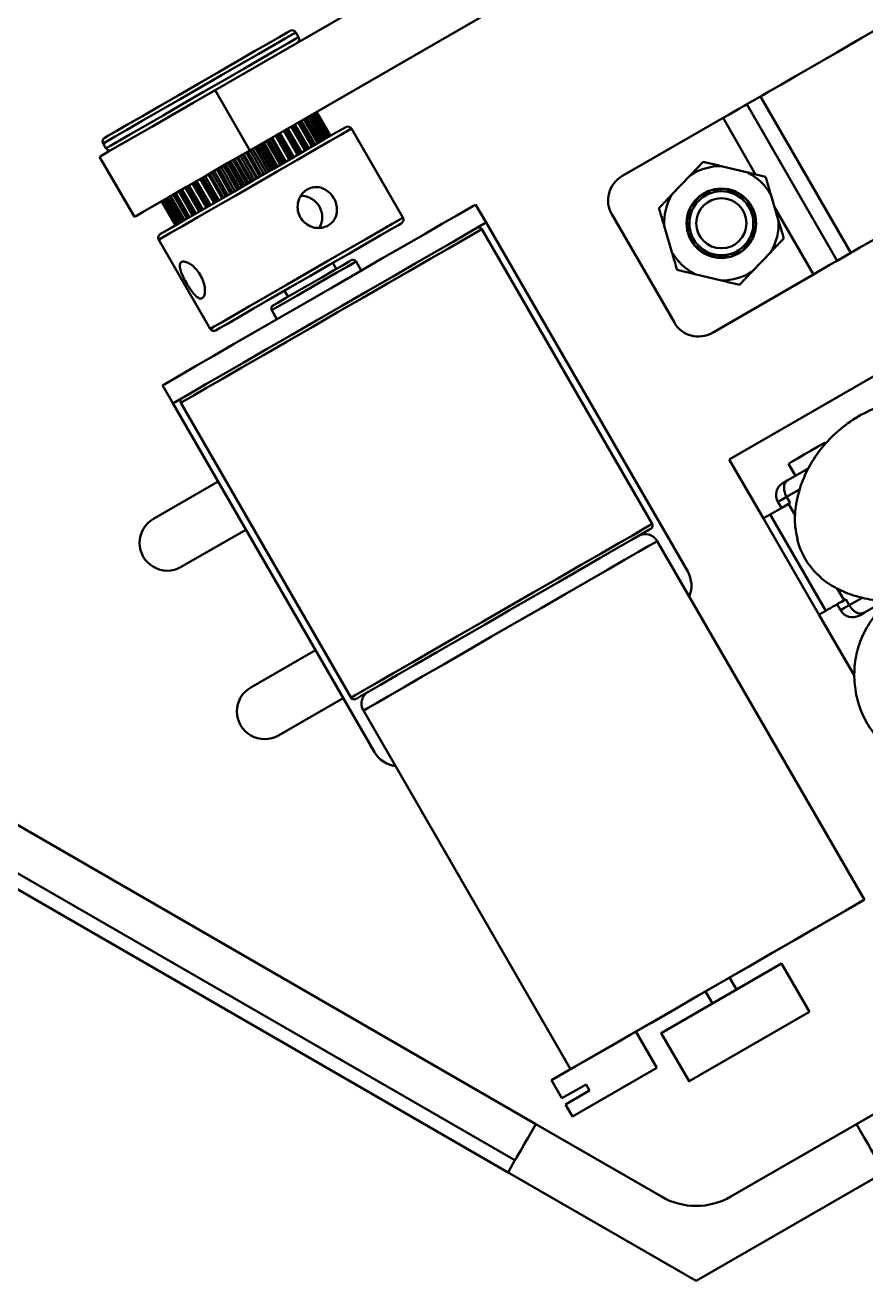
# Model space of a CAD drawing. Header units: millimetres. Extents: x 263 to 2983, y 441 to 2500.
# Drawn here: x 655.9 to 716.4, y 1192.8 to 1283.1 of the extents above; entities that cross this region are included whole.
import ezdxf

# ---------------------------------------------------------------- set-up
doc = ezdxf.new("R2010")
doc.units = ezdxf.units.MM
doc.header["$LTSCALE"] = 0.5
doc.layers.add('BOL', color=7, linetype='Continuous', lineweight=50)

# ---------------------------------------------------------------- blocks, each defined once
blk = doc.blocks.new('*U56')
at = {"layer": 'BOL'}
for p, q in [((-11.999, 6.192), (9.132, -6.008)), ((-1.803, 1.453), (-2.294, 0.589)), ((-0.071, 0.453), (-0.573, -0.405)), ((4.437, -3.297), (5.937, -0.699)), ((5.937, -0.699), (11.999, -4.199)), ((9.767, -4.065), (9.517, -4.498)), ((9.517, -4.498), (11.249, -5.498)), ((11.499, -5.065), (9.767, -4.065)), ((11.999, -4.199), (11.499, -5.065)), ((10.499, -6.797), (9.132, -6.008)), ((11.249, -5.498), (10.499, -6.797))]:
    blk.add_line(p, q, dxfattribs=at)
blk.add_lwpolyline([(-3.047, 6.797), (5.613, 1.797), (3.613, -1.667), (-5.047, 3.333)], close=True, dxfattribs=at)
blk = doc.blocks.new('*U57')
at = {"layer": 'BOL', "color": 0, "linetype": 'ByBlock', "lineweight": -2, "transparency": 16777216, "rotation": 239.9999999999999}
blk.add_blockref('*U56', (599.892, 1758.508), dxfattribs=at)

msp = doc.modelspace()

# ---------------------------------------------------------------- linework, layer by layer
at = {"layer": 'BOL'}
for p, q in [((669.56, 1278.465), (711.674, 1302.78)), ((672.06, 1274.135), (714.174, 1298.45)), ((675.567, 1282.28), (675.367, 1282.626)), ((669.56, 1278.465), (672.06, 1274.135)), ((708.779, 1278.015), (707.806, 1277.452)), ((708.779, 1278.015), (715.279, 1266.756)), ((676.745, 1276.84), (677.745, 1275.108)), ((676.775, 1276.857), (677.775, 1275.125)), ((676.806, 1276.875), (677.806, 1275.143)), ((676.843, 1276.897), (677.843, 1275.165)), ((676.851, 1276.901), (677.851, 1275.169)), ((676.861, 1276.907), (677.861, 1275.175)), ((707.806, 1277.452), (714.306, 1266.194)), ((675.164, 1275.927), (676.164, 1274.195)), ((675.29, 1276), (676.29, 1274.268)), ((675.527, 1276.137), (676.527, 1274.405)), ((675.635, 1276.199), (676.635, 1274.467)), ((675.745, 1276.262), (676.745, 1274.53)), ((675.947, 1276.379), (676.947, 1274.647)), ((676.037, 1276.431), (677.037, 1274.699)), ((676.129, 1276.484), (677.129, 1274.752)), ((676.293, 1276.579), (677.293, 1274.847)), ((676.364, 1276.62), (677.364, 1274.888)), ((676.437, 1276.662), (677.437, 1274.93)), ((676.56, 1276.733), (677.56, 1275.001)), ((676.611, 1276.763), (677.611, 1275.031)), ((676.664, 1276.793), (677.664, 1275.061)), ((698.82, 1272.265), (706.09, 1276.462)), ((706.09, 1276.462), (708.432, 1272.404)), ((673.658, 1275.057), (674.658, 1273.325)), ((673.898, 1275.196), (674.898, 1273.464)), ((674.048, 1275.283), (675.048, 1273.551)), ((674.2, 1275.37), (675.2, 1273.638)), ((674.219, 1275.381), (675.219, 1273.649)), ((674.494, 1275.541), (675.494, 1273.809)), ((674.633, 1275.621), (675.633, 1273.888)), ((674.772, 1275.701), (675.772, 1273.969)), ((675.04, 1275.856), (676.04, 1274.124)), ((683.067, 1269.29), (679.367, 1275.698)), ((661.511, 1274.626), (661.711, 1274.28)), ((672.074, 1274.143), (673.074, 1272.411)), ((672.246, 1274.242), (673.246, 1272.51)), ((672.257, 1274.249), (673.257, 1272.517)), ((672.433, 1274.35), (673.433, 1272.618)), ((672.592, 1274.442), (673.592, 1272.71)), ((672.759, 1274.539), (673.759, 1272.807)), ((672.926, 1274.635), (673.926, 1272.903)), ((673.059, 1274.712), (674.059, 1272.98)), ((673.26, 1274.828), (674.26, 1273.096)), ((673.42, 1274.921), (674.42, 1273.189)), ((673.581, 1275.013), (674.581, 1273.281)), ((661.255, 1273.67), (663.755, 1269.34)), ((670.487, 1273.227), (671.487, 1271.495)), ((670.506, 1273.238), (671.506, 1271.506)), ((670.679, 1273.338), (671.679, 1271.605)), ((670.851, 1273.437), (671.851, 1271.705)), ((670.956, 1273.498), (671.956, 1271.766)), ((671.136, 1273.602), (672.136, 1271.87)), ((671.204, 1273.641), (672.204, 1271.909)), ((671.377, 1273.741), (672.377, 1272.009)), ((671.55, 1273.841), (672.55, 1272.109)), ((671.609, 1273.875), (672.609, 1272.143)), ((671.789, 1273.978), (672.789, 1272.246)), ((671.903, 1274.044), (672.903, 1272.312)), ((703.748, 1272.355), (704.664, 1273.316)), ((669.07, 1272.409), (670.07, 1270.677)), ((669.159, 1272.46), (670.159, 1270.728)), ((669.321, 1272.554), (670.321, 1270.822)), ((669.483, 1272.647), (670.483, 1270.915)), ((669.677, 1272.759), (670.677, 1271.027)), ((669.821, 1272.843), (670.821, 1271.111)), ((669.99, 1272.94), (670.99, 1271.208)), ((670.158, 1273.037), (671.158, 1271.305)), ((670.309, 1273.124), (671.309, 1271.392)), ((702.394, 1270.933), (703.748, 1272.355)), ((705.954, 1273.004), (707.863, 1272.542)), ((707.863, 1272.542), (709.153, 1272.23)), ((667.414, 1271.453), (668.414, 1269.721)), ((667.542, 1271.527), (668.542, 1269.795)), ((667.669, 1271.6), (668.669, 1269.868)), ((667.946, 1271.76), (668.946, 1270.028)), ((668.088, 1271.842), (669.088, 1270.11)), ((668.229, 1271.923), (669.229, 1270.191)), ((668.498, 1272.079), (669.498, 1270.347)), ((668.531, 1272.098), (669.531, 1270.366)), ((668.684, 1272.186), (669.684, 1270.454)), ((668.836, 1272.274), (669.836, 1270.542)), ((665.802, 1270.522), (666.802, 1268.79)), ((665.837, 1270.542), (666.837, 1268.81)), ((665.87, 1270.562), (666.87, 1268.829)), ((665.965, 1270.616), (666.965, 1268.884)), ((666.021, 1270.649), (667.021, 1268.917)), ((666.076, 1270.68), (667.076, 1268.948)), ((666.213, 1270.759), (667.213, 1269.027)), ((666.289, 1270.803), (667.289, 1269.071)), ((666.364, 1270.846), (667.364, 1269.114)), ((666.54, 1270.948), (667.54, 1269.216)), ((666.636, 1271.003), (667.636, 1269.271)), ((666.729, 1271.057), (667.729, 1269.325)), ((666.943, 1271.181), (667.943, 1269.449)), ((667.055, 1271.246), (668.055, 1269.514)), ((667.167, 1271.31), (668.167, 1269.578)), ((709.527, 1270.956), (710.082, 1269.072)), ((665.717, 1270.473), (666.717, 1268.741)), ((665.725, 1270.477), (666.725, 1268.745)), ((665.738, 1270.485), (666.738, 1268.753)), ((665.75, 1270.492), (666.75, 1268.76)), ((689.048, 1268.932), (688.298, 1270.231)), ((709.797, 1270.04), (712.59, 1265.203)), ((703.548, 1243.817), (689.048, 1268.932)), ((698.088, 1269.533), (702.588, 1261.738)), ((702.407, 1266.814), (701.853, 1268.699)), ((700.99, 1247.248), (688.74, 1268.465)), ((665.511, 1267.698), (669.211, 1261.29)), ((678.271, 1265.597), (678.021, 1266.03)), ((680.07, 1265.481), (679.695, 1266.13)), ((709.541, 1266.838), (708.186, 1265.415)), ((715.279, 1266.756), (714.306, 1266.194)), ((704.072, 1265.229), (702.782, 1265.541)), ((705.981, 1264.767), (704.072, 1265.229)), ((705.32, 1261.006), (712.59, 1265.203)), ((708.186, 1265.415), (707.271, 1264.454)), ((674.557, 1264.03), (674.807, 1263.597)), ((673.633, 1262.63), (674.008, 1261.981)), ((726.025, 1263.145), (706.539, 1251.895)), ((666.531, 1255.932), (665.781, 1257.231)), ((681.031, 1230.817), (666.531, 1255.932)), ((667.089, 1255.965), (679.339, 1234.748)), ((713.391, 1253.08), (713.402, 1253.086)), ((706.539, 1251.895), (708.989, 1247.651)), ((710.804, 1251.586), (711.304, 1250.72)), ((710.756, 1250.404), (712.247, 1251.265)), ((669.781, 1250.303), (665.13, 1247.617)), ((711.598, 1249.735), (710.662, 1249.195)), ((614.683, 1249.058), (692.625, 1204.058)), ((710.038, 1248.835), (710.288, 1248.401)), ((710.662, 1249.195), (710.912, 1248.762)), ((713.478, 1241.006), (709.478, 1247.934)), ((710.797, 1248.695), (710.912, 1248.762)), ((710.797, 1248.695), (711.295, 1247.831)), ((708.989, 1247.651), (712.989, 1240.723)), ((613.183, 1246.46), (691.125, 1201.46)), ((667.13, 1244.153), (671.781, 1246.838)), ((612.683, 1245.594), (690.625, 1200.594)), ((716.255, 1220.208), (701.355, 1246.015)), ((714.308, 1242.613), (714.797, 1241.767)), ((714.797, 1241.767), (714.912, 1241.834)), ((715.162, 1241.401), (714.912, 1241.834)), ((715.162, 1241.401), (716.134, 1241.962)), ((717.773, 1241.753), (716.256, 1240.877)), ((712.989, 1240.723), (715.534, 1236.316)), ((714.288, 1241.473), (714.538, 1241.04)), ((676.781, 1238.178), (672.13, 1235.493)), ((674.13, 1232.029), (678.781, 1234.714)), ((680.224, 1233.815), (695.124, 1208.008)), ((715.683, 1204.058), (731.425, 1213.146)), ((692.625, 1204.058), (701.654, 1198.845)), ((706.654, 1198.845), (715.683, 1204.058)), ((691.125, 1201.46), (690.625, 1200.594)), ((690.625, 1200.594), (704.154, 1192.783)), ((704.154, 1192.783), (717.683, 1200.594))]:
    msp.add_line(p, q, dxfattribs=at)
at = {"layer": 'BOL', "flags": 128}
for points in [[(708.779, 1278.015), (708.945, 1278.11), (709.436, 1278.394), (710.241, 1278.858), (711.336, 1279.491), (712.692, 1280.274), (714.272, 1281.186), (716.033, 1282.203), (717.927, 1283.296), (719.903, 1284.437), (721.905, 1285.593), (723.88, 1286.733), (725.774, 1287.826), (727.535, 1288.843), (729.115, 1289.756), (730.472, 1290.539), (731.567, 1291.171), (732.371, 1291.635), (732.863, 1291.919), (733.028, 1292.015)], [(675.367, 1282.626), (675.362, 1282.623), (675.14, 1282.495), (674.605, 1282.186), (673.782, 1281.711), (672.708, 1281.091), (671.436, 1280.356), (670.023, 1279.541), (668.536, 1278.682), (667.044, 1277.821), (665.618, 1276.998), (664.324, 1276.25), (663.222, 1275.614), (662.364, 1275.119), (661.79, 1274.788), (661.527, 1274.636), (661.511, 1274.626)], [(674.958, 1282.736), (674.952, 1282.733), (674.739, 1282.61), (674.224, 1282.313), (673.431, 1281.855), (672.398, 1281.259), (671.173, 1280.551), (669.813, 1279.766), (668.382, 1278.94), (666.947, 1278.111), (665.574, 1277.319), (664.328, 1276.599), (663.267, 1275.987), (662.442, 1275.51), (661.889, 1275.191), (661.636, 1275.045), (661.621, 1275.036)], [(675.567, 1282.28), (675.562, 1282.277), (675.34, 1282.149), (674.805, 1281.84), (673.982, 1281.364), (672.908, 1280.745), (671.636, 1280.01), (670.223, 1279.194), (668.736, 1278.336), (667.244, 1277.475), (665.818, 1276.651), (664.524, 1275.904), (663.422, 1275.268), (662.564, 1274.772), (661.99, 1274.441), (661.727, 1274.289), (661.711, 1274.28)], [(715.279, 1266.756), (715.445, 1266.852), (715.936, 1267.136), (716.741, 1267.6), (717.836, 1268.232), (719.192, 1269.015), (720.772, 1269.928), (722.533, 1270.944), (724.427, 1272.038), (726.403, 1273.178), (728.405, 1274.334), (730.38, 1275.475), (732.274, 1276.568), (734.035, 1277.585), (735.615, 1278.497), (736.972, 1279.28), (738.067, 1279.913), (738.871, 1280.377), (739.363, 1280.661), (739.528, 1280.756)], [(661.255, 1273.67), (661.416, 1273.763), (661.899, 1274.042), (662.684, 1274.495), (663.735, 1275.102), (665.007, 1275.837), (666.445, 1276.667), (667.985, 1277.556), (669.56, 1278.465)], [(706.09, 1276.462), (706.399, 1276.64), (706.698, 1276.813), (706.978, 1276.974), (707.229, 1277.119), (707.443, 1277.243), (707.615, 1277.342), (707.737, 1277.413), (707.806, 1277.452)], [(679.367, 1275.698), (679.362, 1275.695), (679.14, 1275.567), (678.605, 1275.258), (677.782, 1274.783), (676.708, 1274.163), (675.436, 1273.428), (674.023, 1272.612), (672.536, 1271.754), (671.044, 1270.893), (669.618, 1270.069), (668.324, 1269.322), (667.222, 1268.686), (666.364, 1268.191), (665.79, 1267.859), (665.527, 1267.708), (665.511, 1267.698)], [(678.958, 1275.808), (678.952, 1275.805), (678.739, 1275.682), (678.224, 1275.384), (677.431, 1274.927), (676.398, 1274.33), (675.173, 1273.623), (673.813, 1272.838), (672.382, 1272.012), (670.947, 1271.183), (669.574, 1270.39), (668.328, 1269.671), (667.267, 1269.059), (666.442, 1268.582), (665.889, 1268.263), (665.636, 1268.117), (665.621, 1268.108)], [(663.755, 1269.34), (663.916, 1269.433), (664.399, 1269.712), (665.184, 1270.165), (666.235, 1270.772), (667.507, 1271.507), (668.945, 1272.336), (670.485, 1273.226), (672.06, 1274.135)], [(707.193, 1271.052), (707.885, 1270.473), (708.333, 1269.66), (708.454, 1268.773), (708.175, 1267.736), (707.479, 1266.908), (706.641, 1266.489), (705.669, 1266.414), (704.763, 1266.707), (704.036, 1267.315), (703.58, 1268.178), (703.488, 1269.112), (703.76, 1270.037), (704.368, 1270.793), (705.228, 1271.263), (706.244, 1271.359), (707.193, 1271.052), (707.193, 1271.052)], [(688.298, 1270.231), (688.144, 1270.142), (687.688, 1269.879), (686.941, 1269.447), (685.924, 1268.86), (684.664, 1268.133), (683.197, 1267.286), (681.562, 1266.342), (679.803, 1265.326), (677.969, 1264.268), (676.109, 1263.194), (674.275, 1262.135), (672.517, 1261.12), (670.881, 1260.176), (669.414, 1259.328), (668.155, 1258.601), (667.138, 1258.014), (666.391, 1257.583), (665.934, 1257.319), (665.781, 1257.231)], [(689.048, 1268.932), (688.894, 1268.843), (688.438, 1268.58), (687.691, 1268.148), (686.674, 1267.561), (685.414, 1266.834), (683.947, 1265.987), (682.312, 1265.043), (680.553, 1264.027), (678.719, 1262.969), (676.86, 1261.895), (675.025, 1260.836), (673.267, 1259.821), (671.631, 1258.877), (670.164, 1258.029), (668.905, 1257.302), (667.888, 1256.715), (667.141, 1256.284), (666.684, 1256.02), (666.531, 1255.932)], [(683.067, 1269.29), (683.062, 1269.286), (682.84, 1269.158), (682.305, 1268.849), (681.482, 1268.374), (680.408, 1267.754), (679.136, 1267.02), (677.723, 1266.204), (676.236, 1265.345), (674.744, 1264.484), (673.318, 1263.661), (672.024, 1262.914), (670.922, 1262.277), (670.064, 1261.782), (669.49, 1261.451), (669.227, 1261.299), (669.211, 1261.29)], [(682.958, 1268.88), (682.952, 1268.877), (682.739, 1268.753), (682.224, 1268.456), (681.431, 1267.999), (680.398, 1267.402), (679.173, 1266.695), (677.813, 1265.91), (676.382, 1265.083), (674.947, 1264.255), (673.574, 1263.462), (672.328, 1262.743), (671.267, 1262.131), (670.442, 1261.654), (669.889, 1261.335), (669.636, 1261.189), (669.621, 1261.18)], [(688.74, 1268.465), (688.584, 1268.375), (688.121, 1268.108), (687.365, 1267.672), (686.337, 1267.078), (685.066, 1266.344), (683.59, 1265.492), (681.95, 1264.546), (680.195, 1263.532), (678.374, 1262.481), (676.539, 1261.421), (674.744, 1260.385), (673.041, 1259.401), (671.477, 1258.499), (670.099, 1257.703), (668.945, 1257.037), (668.05, 1256.52), (667.438, 1256.167), (667.128, 1255.988), (667.089, 1255.965)], [(679.695, 1266.13), (679.531, 1266.036), (679.056, 1265.761), (678.322, 1265.337), (677.408, 1264.81), (676.414, 1264.236), (675.447, 1263.677), (674.611, 1263.195), (673.998, 1262.841), (673.674, 1262.654), (673.633, 1262.63)], [(673.725, 1262.972), (673.763, 1262.994), (674.064, 1263.168), (674.633, 1263.496), (675.409, 1263.944), (676.307, 1264.463), (677.23, 1264.996), (678.079, 1265.486), (678.76, 1265.879), (679.201, 1266.134), (679.354, 1266.222)], [(712.59, 1265.203), (712.899, 1265.382), (713.198, 1265.555), (713.478, 1265.716), (713.729, 1265.861), (713.943, 1265.985), (714.115, 1266.084), (714.237, 1266.154), (714.306, 1266.194)], [(710.804, 1251.586), (710.848, 1251.612), (711.072, 1251.741), (711.453, 1251.961), (711.933, 1252.238), (712.438, 1252.53), (712.893, 1252.792), (713.228, 1252.985), (713.391, 1253.08)], [(710.404, 1250.201), (710.404, 1250.201), (710.445, 1250.224), (710.563, 1250.292), (710.756, 1250.404)], [(710.662, 1249.195), (710.335, 1249.006), (710.128, 1248.886), (710.041, 1248.836), (710.038, 1248.835)], [(708.989, 1247.651), (708.99, 1247.652), (709.052, 1247.688), (709.215, 1247.782), (709.478, 1247.934)], [(709.478, 1247.934), (709.544, 1247.972), (709.656, 1248.037), (709.808, 1248.124), (709.99, 1248.229), (710.192, 1248.346), (710.402, 1248.467), (710.608, 1248.586), (710.797, 1248.695)], [(679.339, 1234.748), (679.378, 1234.77), (679.688, 1234.949), (680.3, 1235.302), (681.195, 1235.819), (682.349, 1236.485), (683.727, 1237.281), (685.291, 1238.184), (686.994, 1239.167), (688.789, 1240.204), (690.624, 1241.263), (692.445, 1242.314), (694.2, 1243.328), (695.84, 1244.275), (697.316, 1245.127), (698.587, 1245.86), (699.615, 1246.454), (700.371, 1246.891), (700.834, 1247.158), (700.99, 1247.248), (700.99, 1247.248)], [(700.898, 1246.906), (700.745, 1246.818), (700.292, 1246.556), (699.551, 1246.128), (698.543, 1245.547), (697.298, 1244.828), (695.851, 1243.993), (694.245, 1243.065), (692.524, 1242.072), (690.739, 1241.041), (688.942, 1240.003), (687.183, 1238.988), (685.513, 1238.024), (683.981, 1237.139), (682.63, 1236.359), (681.5, 1235.707), (680.622, 1235.2), (680.023, 1234.854), (679.719, 1234.678), (679.68, 1234.656)], [(701.355, 1246.015), (701.203, 1245.927), (700.751, 1245.667), (700.013, 1245.24), (699.01, 1244.661), (697.77, 1243.945), (696.329, 1243.113), (694.729, 1242.19), (693.015, 1241.2), (691.238, 1240.174), (689.447, 1239.14), (687.695, 1238.129), (686.033, 1237.169), (684.507, 1236.288), (683.161, 1235.511), (682.036, 1234.861), (681.162, 1234.357), (680.565, 1234.012), (680.262, 1233.837), (680.224, 1233.815)], [(714.797, 1241.767), (714.608, 1241.658), (714.402, 1241.539), (714.192, 1241.418), (713.99, 1241.301), (713.808, 1241.196), (713.656, 1241.109), (713.544, 1241.044), (713.478, 1241.006)], [(712.989, 1240.723), (712.99, 1240.724), (713.052, 1240.76), (713.215, 1240.854), (713.478, 1241.006)], [(714.538, 1241.04), (714.541, 1241.042), (714.628, 1241.092), (714.835, 1241.212), (715.162, 1241.401)], [(716.256, 1240.877), (716.063, 1240.766), (715.945, 1240.698), (715.904, 1240.674), (715.904, 1240.674)], [(695.124, 1208.008), (695.162, 1208.03), (695.465, 1208.204), (696.062, 1208.549), (696.936, 1209.054), (698.061, 1209.704), (699.407, 1210.48), (700.933, 1211.361), (702.595, 1212.321), (704.347, 1213.333), (706.138, 1214.366), (707.915, 1215.393), (709.629, 1216.382), (711.229, 1217.306), (712.67, 1218.138), (713.91, 1218.854), (714.913, 1219.433), (715.651, 1219.859), (716.103, 1220.12), (716.255, 1220.208)], [(692.625, 1204.058), (692.332, 1203.551), (692.051, 1203.064), (691.792, 1202.614), (691.564, 1202.221), (691.378, 1201.898), (691.239, 1201.658), (691.154, 1201.51), (691.125, 1201.46)], [(715.683, 1204.058), (715.975, 1203.551), (716.257, 1203.064), (716.516, 1202.614), (716.743, 1202.221), (716.93, 1201.898), (717.068, 1201.658), (717.154, 1201.51), (717.183, 1201.46)]]:
    msp.add_lwpolyline(points, dxfattribs=at)
at = {"layer": 'BOL'}
for radius in [2.5, 2.3, 1.8]:
    msp.add_circle((705.967, 1268.885), radius, dxfattribs=at)
for centre, radius, start, end in [((675.108, 1282.476), 0.3, 30, 120), ((675.308, 1282.13), 0.3, 300, 30), ((661.771, 1274.776), 0.3, 120, 210), ((679.108, 1275.548), 0.3, 30, 120), ((661.971, 1274.43), 0.3, 210, 300), ((705.967, 1268.885), 4.119, 90.18721, 122.59771), ((705.967, 1268.885), 4.119, 30.18721, 62.59771), ((699.82, 1270.533), 2, 120, 210), ((675.718, 1269.319), 1.547, 330.26669, 89.71055), ((705.967, 1268.885), 4.119, 150.18721, 182.59771), ((682.808, 1269.14), 0.3, 300, 30), ((705.967, 1268.885), 4.119, 330.18721, 2.59771), ((665.771, 1267.848), 0.3, 120, 210), ((688.523, 1268.34), 0.25, 30, 120), ((679.479, 1266.005), 0.25, 30, 120), ((705.967, 1268.885), 4.119, 210.18721, 242.59771), ((705.967, 1268.885), 4.119, 270.18721, 302.59771), ((673.85, 1262.755), 0.25, 120, 210), ((704.32, 1262.738), 2, 210, 300), ((669.471, 1261.44), 0.3, 210, 300), ((667.305, 1256.09), 0.25, 120, 210), ((710.904, 1249.335), 1, 120, 210), ((666.13, 1245.885), 2, 120, 300), ((700.773, 1247.123), 0.25, 300, 30), ((700.489, 1245.515), 1, 30, 120), ((716.565, 1247.407), 5.289, 193.29328, 226.21726), ((701.815, 1242.817), 2, 336.8699, 30), ((715.404, 1241.54), 1, 210, 300), ((673.13, 1233.761), 2, 120, 300), ((679.555, 1234.873), 0.25, 210, 300), ((681.09, 1234.315), 1, 120, 210), ((682.763, 1231.817), 2, 210, 263.1301), ((704.154, 1203.175), 5, 240, 300)]:
    msp.add_arc(centre, radius, start, end, dxfattribs=at)
for points, knots in [([(704.664, 1273.316), (704.795, 1273.285), (705.219, 1273.182), (705.654, 1273.077), (705.954, 1273.004)], [0, 0, 0, 0, 0.30969, 1, 1, 1, 1]), ([(677.693, 1268.727), (677.817, 1268.818), (678.066, 1268.999), (678.282, 1269.416), (678.351, 1269.89), (678.262, 1270.385), (678.029, 1270.841), (677.684, 1271.205), (677.26, 1271.442), (676.795, 1271.521), (676.337, 1271.428), (675.939, 1271.172), (675.645, 1270.786), (675.486, 1270.311), (675.488, 1269.8), (675.658, 1269.316), (675.975, 1268.919), (676.401, 1268.646), (676.888, 1268.526), (677.342, 1268.56), (677.589, 1268.677), (677.693, 1268.727)], [0, 0, 0, 0, 0.0530531, 0.106087, 0.1596847, 0.2136965, 0.2670809, 0.319766, 0.3727792, 0.4266201, 0.4805217, 0.5336269, 0.5863229, 0.6396045, 0.69358, 0.7472899, 0.8001502, 0.8529154, 0.906478, 0.960497, 1, 1, 1, 1]), ([(709.153, 1272.23), (709.226, 1271.981), (709.35, 1271.561), (709.476, 1271.131), (709.527, 1270.956)], [0, 0, 0, 0, 0.592735, 1, 1, 1, 1]), ([(701.478, 1269.972), (701.571, 1270.07), (701.872, 1270.386), (702.181, 1270.71), (702.394, 1270.933)], [0, 0, 0, 0, 0.309702, 1, 1, 1, 1]), ([(707.099, 1270.887), (707.117, 1270.918), (707.148, 1270.973), (707.179, 1271.028), (707.193, 1271.052)], [0, 0, 0, 0, 0.5600743, 1, 1, 1, 1]), ([(701.853, 1268.699), (701.834, 1268.762), (701.708, 1269.192), (701.584, 1269.613), (701.478, 1269.972)], [0, 0, 0, 0, 0.145976, 1, 1, 1, 1]), ([(710.082, 1269.072), (710.1, 1269.009), (710.227, 1268.579), (710.351, 1268.158), (710.456, 1267.799)], [0, 0, 0, 0, 0.145982, 1, 1, 1, 1]), ([(710.456, 1267.799), (710.363, 1267.701), (710.062, 1267.385), (709.754, 1267.061), (709.541, 1266.838)], [0, 0, 0, 0, 0.309676, 1, 1, 1, 1]), ([(668.639, 1263.5), (668.689, 1263.548), (668.789, 1263.643), (668.845, 1263.968), (668.81, 1264.382), (668.669, 1264.847), (668.429, 1265.298), (668.118, 1265.682), (667.776, 1265.966), (667.45, 1266.126), (667.191, 1266.147), (667.037, 1266.032), (667.002, 1265.796), (667.079, 1265.458), (667.251, 1265.045), (667.486, 1264.599), (667.751, 1264.171), (668.021, 1263.808), (668.277, 1263.555), (668.49, 1263.449), (668.595, 1263.485), (668.639, 1263.5)], [0, 0, 0, 0, 0.053051, 0.106083, 0.159681, 0.213693, 0.267076, 0.319763, 0.372776, 0.42662, 0.480522, 0.533624, 0.586321, 0.639601, 0.69358, 0.747289, 0.800148, 0.852913, 0.906477, 0.960495, 1, 1, 1, 1]), ([(702.782, 1265.541), (702.708, 1265.79), (702.585, 1266.21), (702.458, 1266.639), (702.407, 1266.814)], [0, 0, 0, 0, 0.592729, 1, 1, 1, 1]), ([(707.271, 1264.454), (707.139, 1264.486), (706.715, 1264.589), (706.281, 1264.694), (705.981, 1264.767)], [0, 0, 0, 0, 0.309696, 1, 1, 1, 1]), ([(720.962, 1256.296), (720.766, 1256.311), (720.036, 1256.364), (718.692, 1256.155), (717.012, 1255.646), (715.418, 1254.796), (714.045, 1253.714), (712.93, 1252.46), (712.096, 1251.107), (711.542, 1249.721), (711.274, 1248.367), (711.224, 1247.197), (711.379, 1246.477), (711.441, 1246.189)], [0, 0, 0, 0, 0.037403, 0.139314, 0.254389, 0.367139, 0.476488, 0.581671, 0.682058, 0.776931, 0.865378, 0.946159, 1, 1, 1, 1]), ([(710.756, 1250.404), (710.755, 1250.403), (710.67, 1250.353), (710.539, 1250.219), (710.46, 1249.933), (710.485, 1249.646), (710.553, 1249.407), (710.626, 1249.266), (710.662, 1249.195)], [0, 0, 0, 0, 0.00297, 0.336047, 0.617232, 0.785578, 0.892374, 1, 1, 1, 1]), ([(712.912, 1243.608), (712.969, 1243.545), (713.329, 1243.156), (714.155, 1242.645), (715.407, 1242.077), (716.856, 1241.751), (718.416, 1241.677), (720.081, 1241.89), (721.76, 1242.422), (723.351, 1243.273), (724.712, 1244.364), (725.78, 1245.54), (726.267, 1246.402), (726.482, 1246.782)], [0, 0, 0, 0, 0.015058, 0.094005, 0.182509, 0.277042, 0.375733, 0.477291, 0.59185, 0.704073, 0.812895, 0.917551, 1, 1, 1, 1]), ([(718.11, 1241.737), (718.01, 1241.667), (717.505, 1241.314), (716.795, 1240.435), (716.048, 1239.154), (715.608, 1237.728), (715.475, 1236.247), (715.659, 1234.771), (716.152, 1233.368), (716.932, 1232.101), (717.963, 1231.028), (719.2, 1230.198), (720.586, 1229.648), (722.058, 1229.404), (723.549, 1229.478), (724.996, 1229.864), (726.31, 1230.56), (727.242, 1231.264), (727.636, 1231.787), (727.731, 1231.914)], [0, 0, 0, 0, 0.015887, 0.080296, 0.144593, 0.20877, 0.272833, 0.336813, 0.400756, 0.464712, 0.528731, 0.592838, 0.657057, 0.721387, 0.785813, 0.850298, 0.914797, 0.979263, 1, 1, 1, 1]), ([(715.162, 1241.401), (715.205, 1241.333), (715.291, 1241.2), (715.464, 1241.022), (715.701, 1240.857), (715.988, 1240.782), (716.169, 1240.828), (716.255, 1240.877), (716.256, 1240.877)], [0, 0, 0, 0, 0.107634, 0.214421, 0.382771, 0.663948, 0.997028, 1, 1, 1, 1])]:
    msp.add_open_spline(points, degree=3, knots=knots, dxfattribs=at)

# ---------------------------------------------------------------- block references
msp.add_blockref('*U57', (105, -545.596), dxfattribs=at)

doc.saveas('drawing.dxf')
